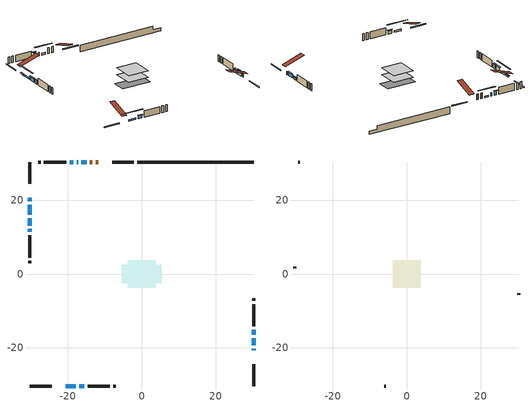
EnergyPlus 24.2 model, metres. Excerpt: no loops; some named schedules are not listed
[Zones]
conditioned space
 floor adiabatic (AdiabaticFloorConstruction): -3.78,-3.78 -3.78,3.78 3.78,3.78 3.78,-3.78 z0.49
 floor foundation (Slab1 construction): -5.43,-2.44 -5.43,2.44 5.43,2.44 5.43,-2.44 z-1.95
 wall outside (RimJoist1 construction): -2.1,30.32 -8.01,30.32 / -30.32,-30.32 -24.42,-30.32 / -30.32,30.32 -30.32,24.42 / 30.32,-30.32 30.32,-24.42 z0.49:0.79
 wall outside (AdiabaticWallConstruction 1): -11.81,30.32 -12.45,30.32 / -13.37,30.32 -14.01,30.32 z0.49:2.52
 wall outside (AdiabaticWallConstruction): 30.32,-20.62 30.32,-20.2 / -17.24,30.32 -17.66,30.32 z0.49:1.71; -30.32,20.62 -30.32,19.65 z0.49:0.95; -14.94,30.32 -16.32,30.32 / -20.62,-30.32 -17.87,-30.32 / -30.32,18.72 -30.32,15.98 z0.49:1.1; 30.32,-19.27 30.32,-17.34 / -30.32,15.05 -30.32,13.12 z0.49:1.86; 30.32,-16.41 30.32,-15.09 z0.49:1.46; -18.59,30.32 -19.51,30.32 z0.49:1.96; -16.95,-30.32 -15.57,-30.32 z0.49:1.56; -30.32,12.19 -30.32,11.43 z0.49:1.91
 wall outside (Wall1 construction): -20.43,30.32 -26.47,30.32 / -14.64,-30.32 -8.61,-30.32 / -30.32,10.5 -30.32,4.46 / 30.32,-14.16 30.32,-8.12 z0.49:2.93
 wall outside (Wall2 construction): -27.4,30.32 -28.01,30.32 / -7.68,-30.32 -7.07,-30.32 / -30.32,3.53 -30.32,2.92 / 30.32,-7.2 30.32,-6.58 z0.49:2.93
 wall foundation (FoundationWall1 construction): -1.17,30.32,-1.95 -1.17,30.32,0.49 27.17,30.32,0.49 27.17,30.32,-0.84 30.32,30.32,-0.84 30.32,30.32,-1.95
 window (WindowConstruction 7): 30.32,-20.62 30.32,-20.2 z0.49:1.71
 window (WindowConstruction 6): -30.32,20.62 -30.32,19.65 z0.49:0.95
 window (WindowConstruction 9): -14.94,30.32 -16.31,30.32 z0.49:1.1
 window (WindowConstruction 10): -20.62,-30.32 -17.87,-30.32 z0.49:1.1
 window (WindowConstruction 11): -30.32,18.72 -30.32,15.98 z0.49:1.1
 window (WindowConstruction 8): -17.24,30.32 -17.66,30.32 z0.49:1.71
 window (WindowConstruction): 30.32,-19.27 30.32,-17.34 z0.49:1.86
 window (WindowConstruction 1): 30.32,-16.41 30.32,-15.09 z0.49:1.46
 window (WindowConstruction 2): -18.59,30.32 -19.51,30.32 z0.49:1.96
 window (WindowConstruction 3): -16.95,-30.32 -15.57,-30.32 z0.49:1.56
 window (WindowConstruction 4): -30.32,15.05 -30.32,13.12 z0.49:1.86
 window (WindowConstruction 5): -30.32,12.19 -30.32,11.43 z0.49:1.91
 door (Door): -11.81,30.32 -12.45,30.32 z0.49:2.52
 door (Door 1): -13.38,30.32 -14.01,30.32 z0.49:2.52
 ceiling adiabatic (AdiabaticFloorConstruction): 3.78,-3.78 3.78,3.78 -3.78,3.78 -3.78,-3.78 z0.49
attic - vented
 floor to conditioned space (Floor1 construction Reversed): -3.78,-3.78 -3.78,3.78 3.78,3.78 3.78,-3.78 z2.93
 wall outside (Wall3 construction): -28.94,30.32 -29.39,30.32 / -6.14,-30.32 -5.69,-30.32 / -30.32,1.99 -30.32,1.54 / 30.32,-5.66 30.32,-5.2 z0.49:2.93
 roof outside (Roof1 construction): -10.88,30.32,2.93 -10.88,22.96,5.38 -8.94,22.96,5.38 -8.94,30.32,2.93; -21.55,-30.32,2.93 -21.55,-22.96,5.38 -23.49,-22.96,5.38 -23.49,-30.32,2.93; -30.32,21.55,2.93 -22.96,21.55,5.38 -22.96,23.49,5.38 -30.32,23.49,2.93; 30.32,-21.55,2.93 22.96,-21.55,5.38 22.96,-23.49,5.38 30.32,-23.49,2.93
shading: -30.32,19.45 -30.32,20.82 -30.73,20.82 -30.73,19.45 z1.15; -18.95,30.32 -12.3,30.32 -12.3,30.73 -18.95,30.73 z3.74; -15.23,-30.32 -23.26,-30.32 -23.26,-30.73 -15.23,-30.73 z3.74; -30.32,13.34 -30.32,21.36 -30.73,21.36 -30.73,13.34 z3.74; 30.32,-17.14 30.32,-19.47 30.73,-19.47 30.73,-17.14 z2.06; 30.32,-14.89 30.32,-16.61 30.73,-16.61 30.73,-14.89 z1.66; -19.71,30.32 -18.39,30.32 -18.39,30.73 -19.71,30.73 z2.16; -15.37,-30.32 -17.15,-30.32 -17.15,-30.73 -15.37,-30.73 z1.76; -30.32,12.92 -30.32,15.25 -30.73,15.25 -30.73,12.92 z2.06; -30.32,11.23 -30.32,12.39 -30.73,12.39 -30.73,11.23 z2.11
[Building]
Building 1: Terrain=Suburbs
[Site:Location]
Edmonton Intl AP_AB: Latitude {deg}=53.31; Longitude {deg}=-113.58; Time Zone {hr}=-7; Elevation {m}=723; Keep Site Location Information=Yes
[Site:GroundTemperature:Shallow]
-1.56185, -3.61833, -3.78302, -2.80711, 1.11059, 5.01004, 8.39065, 10.5322, 10.7141, 8.97234, 5.67794, 1.89811
[Site:WaterMainsTemperature]
Calculation Method=Schedule; Temperature Schedule=mains temperature schedule
[Material] Roughness=Rough; Thermal Absorptance=0.9
Name | Thickness {m} | Conductivity {W/m-K} | Density {kg/m3} | Specific Heat {J/kg-K} | Solar Absorptance | Visible Absorptance
asphalt or fiberglass shingles | 0.00635 | 0.162714 | 1121.4 | 1465.45 | 0.4 | 0.4
ceiling stud and cavity | 0.1397 | 0.0759935 | 65.682 | 1177.47 | 0.7 | 0.7
concrete 4.0 in. | 0.1016 | 1.803125 | 2242.8 | 837.4 | 0.7 | 0.7
concrete 8.0 in. | 0.2032 | 1.803125 | 2242.8 | 837.4 | 0.7 | 0.7
door material | 0.04445 | 0.327969 | 512.64 | 1214.23 | 0.7 | 0.7
door material 1 | 0.04445 | 0.188738 | 512.64 | 1214.23 | 0.7 | 0.7
floor covering | 0.0127 | 0.0433444 | 54.468 | 1339.84 | 0.6 | 0.6
floor rigid ins; wall rigid ins | 0.512978 | 0.029427 | 32.04 | 1214.23 | 0.7 | 0.7
floor stud and cavity | 0.1397 | 1.75129 | 37.0049 | 1207.88 | 0.7 | 0.7
furniture material conditioned space 1 | 0.1524 | 0.115458 | 640.8 | 1214.23 | 0.6 | 0.6
gypsum board | 0.0127 | 0.160291 | 801 | 837.4 | 0.6 | 0.6
osb sheathing 0.5 in. | 0.0127 | 0.115458 | 512.64 | 1214.23 | 0.7 | 0.7
osb sheathing 0.75 in. | 0.01905 | 0.115458 | 512.64 | 1214.23 | 0.7 | 0.7
rim joist stud and cavity | 0.0508 | 0.194335 | 50.32683 | 1063.81 | 0.6 | 0.6
wall stud and cavity | 0.1397 | 0.0942262 | 139.0536 | 1170.24 | 0.7 | 0.7
wall stud and cavity 1 | 0.1397 | 0.135854 | 139.0536 | 1170.24 | 0.7 | 0.7
wall stud and cavity 2 | 0.0889 | 6.1454 | 50.32683 | 1063.81 | 0.6 | 0.6
wall stud and cavity 3 | 0.0889 | 0.380278 | 52.3479 | 1209.89 | 0.7 | 0.7
wall stud and cavity 4 | 0.0889 | 0.391764 | 83.0341 | 1211.67 | 0.7 | 0.7
wood siding | 0.0254 | 0.102417 | 544.68 | 1172.36 | 0.4 | 0.4
wood siding 1 | 0.00254 | 0.102417 | 544.68 | 1172.36 | 0.4 | 0.4
wood siding 2; wood siding 3; wood siding 4 | 0.0254 | 0.102417 | 544.68 | 1172.36 | 0.7 | 0.7
[WindowMaterial:SimpleGlazingSystem]
Name | U-Factor {W/m2-K} | Solar Heat Gain Coefficient
WindowMaterial | 3.29835 | 0.69
WindowMaterial 1 | 4.13188 | 0.55
WindowMaterial 2 | 3.01842 | 0.49
WindowMaterial 3 | 4.0223 | 0.55
WindowMaterial 4 | 2.99401 | 0.54
WindowMaterial 5 | 2.70443 | 0.39
WindowMaterial 6 | 3.30687 | 0.6
WindowMaterial 7 | 4.72353 | 0.52
[Construction]
AdiabaticFloorConstruction: floor stud and cavity, floor rigid ins, osb sheathing 0.75 in., floor covering
AdiabaticWallConstruction: wood siding 3, wall rigid ins, wall stud and cavity 3, gypsum board
AdiabaticWallConstruction 1: wood siding 4, wall rigid ins, wall stud and cavity 3, gypsum board
Door: door material
Door 1: door material 1
Floor1 construction Reversed: gypsum board, ceiling stud and cavity
FoundationWall1 construction: concrete 8.0 in.
furniture construction conditioned space 1: furniture material conditioned space 1
PartitionWallConstruction: gypsum board, wall stud and cavity 4, gypsum board
RimJoist1 construction: wood siding 2, rim joist stud and cavity
Roof1 construction: asphalt or fiberglass shingles
Slab1 construction: concrete 4.0 in.
Wall1 construction: wood siding, osb sheathing 0.5 in., wall stud and cavity, gypsum board
Wall2 construction: wood siding, osb sheathing 0.5 in., wall stud and cavity 1, gypsum board
Wall3 construction: wood siding 1, wall stud and cavity 2
WindowConstruction; WindowConstruction 4: WindowMaterial
WindowConstruction 1: WindowMaterial 1
WindowConstruction 10; WindowConstruction 11; WindowConstruction 9: WindowMaterial 7
WindowConstruction 2: WindowMaterial 2
WindowConstruction 3: WindowMaterial 3
WindowConstruction 5: WindowMaterial 4
WindowConstruction 6: WindowMaterial 5
WindowConstruction 7; WindowConstruction 8: WindowMaterial 6
[Zone] Multiplier=1; Part of Total Floor Area=Yes
Name | Volume {m3}
attic - vented | 22.7646
conditioned space | 281
[Space]
Name | Zone | Volume {m3}
attic - vented 1 | attic - vented | 22.7646
conditioned space 1 | conditioned space | 281
[ZoneInfiltration:EffectiveLeakageArea]
infil attic - vented 1: Zone or Space=attic - vented 1; Schedule=Always On Discrete; Effective Air Leakage Area {cm2}=1987.48; Stack Coefficient=0.000340223; Wind Coefficient=1.24624e-05
[ZoneMixing]
whole house fan mix: Zone or Space=attic - vented; Schedule=Always On Continuous; Design Flow Rate Calculation Method=Flow/Zone; Design Flow Rate {m3/s}=0; Source Zone or Space=conditioned space
[SurfaceProperty:ExposedFoundationPerimeter]
Slab1: Exposed Perimeter Calculation Method=TotalExposedPerimeter; Total Exposed Perimeter {m}=31.497
[InternalMass] Zone or ZoneList=conditioned space; Space or SpaceList=conditioned space 1
Name | Construction | Surface Area {m2}
furniture mass conditioned space 1 | furniture construction conditioned space 1 | 44.0799
partition wall mass | PartitionWallConstruction | 110.2
[Lights]
interior lighting: Zone or ZoneList or Space or SpaceList=conditioned space 1; Schedule=interior lighting schedule; Design Level Calculation Method=LightingLevel; Lighting Level {W}=343.2; Return Air Fraction=0; Fraction Radiant=0.6; Fraction Visible=0.2; Fraction Replaceable=1
[People]
occupants: Zone or ZoneList or Space or SpaceList=conditioned space 1; Number of People Schedule=occupants schedule; Number of People Calculation Method=People; Number of People=3; Fraction Radiant=0.314171; Sensible Heat Fraction=0.56303; Activity Level Schedule=occupants activity schedule; Carbon Dioxide Generation Rate {m3/s-W}=0; Enable ASHRAE 55 Comfort Warnings=No; Mean Radiant Temperature Calculation Type=EnclosureAveraged
[ElectricEquipment] Zone or ZoneList or Space or SpaceList=conditioned space 1; Design Level Calculation Method=EquipmentLevel
Name | Schedule | Design Level {W} | Fraction Latent | Fraction Radiant | Fraction Lost
clothes dryer | clothes dryer schedule | 140.772 | 0.015 | 0.081 | 0.85
clothes washer | clothes washer schedule | 32.1985 | 0.03 | 0.162 | 0.7
cooking range | cooking range schedule | 215.147 | 0.08 | 0.432 | 0.2
dishwasher | dishwasher schedule | 66.8632 | 0.3 | 0.18 | 0.4
fridge | fridge schedule | 72.9452 | 0 | 0.6 | 0
mech vent bath fan 0 | mech vent bath fan 0 schedule | 50.2 | 0 | 0 | 1
mech vent bath fan 1 | mech vent bath fan 1 schedule | 50.2 | 0 | 0 | 1
mech vent house fan | mech vent house fan schedule | 0 | 0 | 0 | 1
mech vent house fan cfis | mech vent house fan cfis schedule | 0 | 0 | 0 | 0
mech vent range fan 0 | mech vent range fan 0 schedule | 57 | 0 | 0 | 1
misc plug loads | misc plug loads schedule | 494.7 | 0.045 | 0.513 | 0.1
whole house fan | Always On Discrete | 0 | 0 | 0 | 1
[OtherEquipment] Zone or ZoneList or Space or SpaceList=conditioned space 1; Design Level Calculation Method=EquipmentLevel
Name | Fuel Type | Schedule | Design Level {W} | Fraction Latent | Fraction Radiant | Fraction Lost
clothes dryer 1 | Electricity | clothes dryer schedule | 0 | 0.015 | 0.081 | 0.85
cooking range 1 | Electricity | cooking range schedule | 0 | 0.08 | 0.432 | 0.2
general water use latent | None | general water use schedule | 62.594 | 1 | 0 | 0
general water use sensible | None | general water use schedule | -61.6891 | 0 | 0.6 | 0
mech vent house fan latent load | None | Always On Discrete | 0 | 1 | 0 | 0
mech vent house fan sensible load | None | Always On Discrete | 0 | 0 | 0 | 0
water heater energy adjustment1 | NaturalGas | Always On Discrete | 0.01 | 0 | 0 | 1
[ZoneInfiltration:DesignFlowRate] Zone or ZoneList or Space or SpaceList=conditioned space 1; Schedule=Always On Discrete; Design Flow Rate Calculation Method=Flow/Zone; Design Flow Rate {m3/s}=0
infil flow; natural vent flow; whole house fan flow
[AvailabilityManager:Scheduled]
central ac and furnace airloop Availability Manager: Schedule=Always On Discrete
[Foundation:Kiva]
Foundation Kiva 1: Initial Indoor Air Temperature {C}=18; Wall Height Above Grade {m}=0.489996; Wall Depth Below Slab {m}=0.2032
[Foundation:Kiva:Settings]
Soil Conductivity {W/m-K}=0.849921; Soil Density {kg/m3}=1842.3; Soil Specific Heat {J/kg-K}=418.7; Ground Solar Absorptivity=0.9; Ground Thermal Absorptivity=0.9; Ground Surface Roughness {m}=0.03; Far-Field Width {m}=40; Deep-Ground Boundary Condition=ZeroFlux; Deep-Ground Depth {m}=40; Minimum Cell Dimension {m}=0.2; Maximum Cell Growth Coefficient=3; Simulation Timestep=Timestep
[Exterior:Lights]
exterior lighting: Schedule=exterior lighting schedule; Design Level {W}=75.6
[EnergyManagementSystem:GlobalVariable]
central_ac_and_furnace_airloop_Fan_RTF
infil_program_Qfan
infil_program_Qinf
natural_vent_program_Qnv
natural_vent_program_Qwhf
[EnergyManagementSystem:Sensor]
Name | Output:Variable or Output:Meter Index Key | Output:Variable or Output:Meter
airflow_gain | infil flow | Infiltration Sensible Heat Gain Energy
airflow_gain_1 | natural vent flow | Infiltration Sensible Heat Gain Energy
airflow_gain_2 | whole house fan flow | Infiltration Sensible Heat Gain Energy
airflow_loss | infil flow | Infiltration Sensible Heat Loss Energy
airflow_loss_1 | natural vent flow | Infiltration Sensible Heat Loss Energy
airflow_loss_2 | whole house fan flow | Infiltration Sensible Heat Loss Energy
clg_load_cond |  | Cooling:EnergyTransfer:Zone:CONDITIONED SPACE
clg_sp_s; clg_sp_s_1 | cooling setpoint | Schedule Value
clothes_dryer_exhaust_0_sch_s | clothes dryer exhaust 0 schedule | Schedule Value
cool_season | cooling season schedule | Schedule Value
htg_load_cond |  | Heating:EnergyTransfer:Zone:CONDITIONED SPACE
htg_sp_s; htg_sp_s_1 | heating setpoint | Schedule Value
ig_ee_conv | clothes dryer | Electric Equipment Convective Heating Energy
ig_ee_conv_2 | cooking range | Electric Equipment Convective Heating Energy
ig_ee_conv_4 | fridge | Electric Equipment Convective Heating Energy
ig_ee_conv_5 | misc plug loads | Electric Equipment Convective Heating Energy
ig_ee_conv_6 | whole house fan | Electric Equipment Convective Heating Energy
ig_ee_rad | clothes dryer | Electric Equipment Radiant Heating Energy
ig_ee_rad_2 | cooking range | Electric Equipment Radiant Heating Energy
ig_ee_rad_4 | fridge | Electric Equipment Radiant Heating Energy
ig_ee_rad_5 | misc plug loads | Electric Equipment Radiant Heating Energy
ig_ee_rad_6 | whole house fan | Electric Equipment Radiant Heating Energy
ig_lgt_conv | interior lighting | Lights Convective Heating Energy
ig_lgt_rad | interior lighting | Lights Radiant Heating Energy
ig_lgt_vis | interior lighting | Lights Visible Radiation Heating Energy
ig_oe_conv | clothes dryer 1 | Other Equipment Convective Heating Energy
ig_oe_conv_1 | cooking range 1 | Other Equipment Convective Heating Energy
ig_oe_conv_2 | general water use latent | Other Equipment Convective Heating Energy
ig_oe_conv_3 | general water use sensible | Other Equipment Convective Heating Energy
ig_oe_conv_4 | water heater energy adjustment1 | Other Equipment Convective Heating Energy
ig_oe_rad | clothes dryer 1 | Other Equipment Radiant Heating Energy
ig_oe_rad_1 | cooking range 1 | Other Equipment Radiant Heating Energy
ig_oe_rad_2 | general water use latent | Other Equipment Radiant Heating Energy
ig_oe_rad_3 | general water use sensible | Other Equipment Radiant Heating Energy
ig_oe_rad_4 | water heater energy adjustment1 | Other Equipment Radiant Heating Energy
ig_ppl_conv | occupants | People Convective Heating Energy
ig_ppl_rad | occupants | People Radiant Heating Energy
im_conv | furniture mass conditioned space 1 | Surface Inside Face Convection Heat Gain Energy
im_conv_1 | partition wall mass | Surface Inside Face Convection Heat Gain Energy
im_ig | furniture mass conditioned space 1 | Surface Inside Face Internal Gains Radiation Heat Gain Energy
im_ig_1 | partition wall mass | Surface Inside Face Internal Gains Radiation Heat Gain Energy
im_lgt | furniture mass conditioned space 1 | Surface Inside Face Lights Radiation Heat Gain Energy
im_lgt_1 | partition wall mass | Surface Inside Face Lights Radiation Heat Gain Energy
im_sol | furniture mass conditioned space 1 | Surface Inside Face Solar Radiation Heat Gain Energy
im_sol_1 | partition wall mass | Surface Inside Face Solar Radiation Heat Gain Energy
im_surf | furniture mass conditioned space 1 | Surface Inside Face Net Surface Thermal Radiation Heat Gain Energy
im_surf_1 | partition wall mass | Surface Inside Face Net Surface Thermal Radiation Heat Gain Energy
mech_vent_bath_fan_0_sch_s | mech vent bath fan 0 schedule | Schedule Value
mech_vent_bath_fan_1_sch_s | mech vent bath fan 1 schedule | Schedule Value
mech_vent_range_fan_0_sch_s | mech vent range fan 0 schedule | Schedule Value
mv_conv | mech vent bath fan 0 | Electric Equipment Convective Heating Energy
mv_conv_1 | mech vent bath fan 1 | Electric Equipment Convective Heating Energy
mv_conv_2 | mech vent house fan | Electric Equipment Convective Heating Energy
mv_conv_3 | mech vent house fan cfis | Electric Equipment Convective Heating Energy
mv_conv_4 | mech vent range fan 0 | Electric Equipment Convective Heating Energy
mv_conv_5 | mech vent house fan latent load | Other Equipment Convective Heating Energy
mv_conv_6 | mech vent house fan sensible load | Other Equipment Convective Heating Energy
mv_rad | mech vent bath fan 0 | Electric Equipment Radiant Heating Energy
mv_rad_1 | mech vent bath fan 1 | Electric Equipment Radiant Heating Energy
mv_rad_2 | mech vent house fan | Electric Equipment Radiant Heating Energy
mv_rad_3 | mech vent house fan cfis | Electric Equipment Radiant Heating Energy
mv_rad_4 | mech vent range fan 0 | Electric Equipment Radiant Heating Energy
mv_rad_5 | mech vent house fan latent load | Other Equipment Radiant Heating Energy
mv_rad_6 | mech vent house fan sensible load | Other Equipment Radiant Heating Energy
natural_vent_s | natural vent schedule | Schedule Value
out_pb_s |  | Site Outdoor Air Barometric Pressure
out_wt_s |  | Site Outdoor Air Humidity Ratio
site_vw_s |  | Site Wind Speed
ss_back_out | Window1 | Surface Window Shortwave from Zone Back Out Window Heat Transfer Rate
ss_back_out_1 | Window10 | Surface Window Shortwave from Zone Back Out Window Heat Transfer Rate
ss_back_out_10 | Window8 | Surface Window Shortwave from Zone Back Out Window Heat Transfer Rate
ss_back_out_11 | Window9 | Surface Window Shortwave from Zone Back Out Window Heat Transfer Rate
ss_back_out_2 | Window11 | Surface Window Shortwave from Zone Back Out Window Heat Transfer Rate
ss_back_out_3 | Window12 | Surface Window Shortwave from Zone Back Out Window Heat Transfer Rate
ss_back_out_4 | Window14 | Surface Window Shortwave from Zone Back Out Window Heat Transfer Rate
ss_back_out_5 | Window2 | Surface Window Shortwave from Zone Back Out Window Heat Transfer Rate
ss_back_out_6 | Window3 | Surface Window Shortwave from Zone Back Out Window Heat Transfer Rate
ss_back_out_7 | Window4 | Surface Window Shortwave from Zone Back Out Window Heat Transfer Rate
ss_back_out_8 | Window5 | Surface Window Shortwave from Zone Back Out Window Heat Transfer Rate
ss_back_out_9 | Window7 | Surface Window Shortwave from Zone Back Out Window Heat Transfer Rate
ss_conv | Door1 | Surface Inside Face Convection Heat Gain Energy
ss_conv_1 | Door2 | Surface Inside Face Convection Heat Gain Energy
ss_conv_10 | Window5 | Surface Inside Face Convection Heat Gain Energy
ss_conv_11 | Window7 | Surface Inside Face Convection Heat Gain Energy
ss_conv_12 | Window8 | Surface Inside Face Convection Heat Gain Energy
ss_conv_13 | Window9 | Surface Inside Face Convection Heat Gain Energy
ss_conv_2 | Window1 | Surface Inside Face Convection Heat Gain Energy
ss_conv_3 | Window10 | Surface Inside Face Convection Heat Gain Energy
ss_conv_4 | Window11 | Surface Inside Face Convection Heat Gain Energy
ss_conv_5 | Window12 | Surface Inside Face Convection Heat Gain Energy
ss_conv_6 | Window14 | Surface Inside Face Convection Heat Gain Energy
ss_conv_7 | Window2 | Surface Inside Face Convection Heat Gain Energy
ss_conv_8 | Window3 | Surface Inside Face Convection Heat Gain Energy
ss_conv_9 | Window4 | Surface Inside Face Convection Heat Gain Energy
ss_ig | Door1 | Surface Inside Face Internal Gains Radiation Heat Gain Energy
ss_ig_1 | Door2 | Surface Inside Face Internal Gains Radiation Heat Gain Energy
ss_ig_10 | Window5 | Surface Inside Face Internal Gains Radiation Heat Gain Energy
ss_ig_11 | Window7 | Surface Inside Face Internal Gains Radiation Heat Gain Energy
ss_ig_12 | Window8 | Surface Inside Face Internal Gains Radiation Heat Gain Energy
ss_ig_13 | Window9 | Surface Inside Face Internal Gains Radiation Heat Gain Energy
ss_ig_2 | Window1 | Surface Inside Face Internal Gains Radiation Heat Gain Energy
ss_ig_3 | Window10 | Surface Inside Face Internal Gains Radiation Heat Gain Energy
ss_ig_4 | Window11 | Surface Inside Face Internal Gains Radiation Heat Gain Energy
ss_ig_5 | Window12 | Surface Inside Face Internal Gains Radiation Heat Gain Energy
ss_ig_6 | Window14 | Surface Inside Face Internal Gains Radiation Heat Gain Energy
ss_ig_7 | Window2 | Surface Inside Face Internal Gains Radiation Heat Gain Energy
ss_ig_8 | Window3 | Surface Inside Face Internal Gains Radiation Heat Gain Energy
ss_ig_9 | Window4 | Surface Inside Face Internal Gains Radiation Heat Gain Energy
ss_lgt | Door1 | Surface Inside Face Lights Radiation Heat Gain Energy
ss_lgt_1 | Door2 | Surface Inside Face Lights Radiation Heat Gain Energy
ss_sol | Door1 | Surface Inside Face Solar Radiation Heat Gain Energy
ss_sol_1 | Door2 | Surface Inside Face Solar Radiation Heat Gain Energy
ss_surf | Door1 | Surface Inside Face Net Surface Thermal Radiation Heat Gain Energy
ss_surf_1 | Door2 | Surface Inside Face Net Surface Thermal Radiation Heat Gain Energy
ss_surf_10 | Window5 | Surface Inside Face Net Surface Thermal Radiation Heat Gain Energy
ss_surf_11 | Window7 | Surface Inside Face Net Surface Thermal Radiation Heat Gain Energy
ss_surf_12 | Window8 | Surface Inside Face Net Surface Thermal Radiation Heat Gain Energy
ss_surf_13 | Window9 | Surface Inside Face Net Surface Thermal Radiation Heat Gain Energy
ss_surf_2 | Window1 | Surface Inside Face Net Surface Thermal Radiation Heat Gain Energy
ss_surf_3 | Window10 | Surface Inside Face Net Surface Thermal Radiation Heat Gain Energy
ss_surf_4 | Window11 | Surface Inside Face Net Surface Thermal Radiation Heat Gain Energy
ss_surf_5 | Window12 | Surface Inside Face Net Surface Thermal Radiation Heat Gain Energy
ss_surf_6 | Window14 | Surface Inside Face Net Surface Thermal Radiation Heat Gain Energy
ss_surf_7 | Window2 | Surface Inside Face Net Surface Thermal Radiation Heat Gain Energy
ss_surf_8 | Window3 | Surface Inside Face Net Surface Thermal Radiation Heat Gain Energy
ss_surf_9 | Window4 | Surface Inside Face Net Surface Thermal Radiation Heat Gain Energy
ss_trans_in | Window1 | Surface Window Transmitted Solar Radiation Rate
ss_trans_in_1 | Window10 | Surface Window Transmitted Solar Radiation Rate
ss_trans_in_10 | Window8 | Surface Window Transmitted Solar Radiation Rate
ss_trans_in_11 | Window9 | Surface Window Transmitted Solar Radiation Rate
ss_trans_in_2 | Window11 | Surface Window Transmitted Solar Radiation Rate
ss_trans_in_3 | Window12 | Surface Window Transmitted Solar Radiation Rate
ss_trans_in_4 | Window14 | Surface Window Transmitted Solar Radiation Rate
ss_trans_in_5 | Window2 | Surface Window Transmitted Solar Radiation Rate
ss_trans_in_6 | Window3 | Surface Window Transmitted Solar Radiation Rate
ss_trans_in_7 | Window4 | Surface Window Transmitted Solar Radiation Rate
ss_trans_in_8 | Window5 | Surface Window Transmitted Solar Radiation Rate
ss_trans_in_9 | Window7 | Surface Window Transmitted Solar Radiation Rate
ss_trans_out | Window1 | Surface Inside Face Initial Transmitted Diffuse Transmitted Out Window Solar Radiation Rate
ss_trans_out_1 | Window10 | Surface Inside Face Initial Transmitted Diffuse Transmitted Out Window Solar Radiation Rate
ss_trans_out_10 | Window8 | Surface Inside Face Initial Transmitted Diffuse Transmitted Out Window Solar Radiation Rate
ss_trans_out_11 | Window9 | Surface Inside Face Initial Transmitted Diffuse Transmitted Out Window Solar Radiation Rate
ss_trans_out_2 | Window11 | Surface Inside Face Initial Transmitted Diffuse Transmitted Out Window Solar Radiation Rate
ss_trans_out_3 | Window12 | Surface Inside Face Initial Transmitted Diffuse Transmitted Out Window Solar Radiation Rate
ss_trans_out_4 | Window14 | Surface Inside Face Initial Transmitted Diffuse Transmitted Out Window Solar Radiation Rate
ss_trans_out_5 | Window2 | Surface Inside Face Initial Transmitted Diffuse Transmitted Out Window Solar Radiation Rate
ss_trans_out_6 | Window3 | Surface Inside Face Initial Transmitted Diffuse Transmitted Out Window Solar Radiation Rate
ss_trans_out_7 | Window4 | Surface Inside Face Initial Transmitted Diffuse Transmitted Out Window Solar Radiation Rate
ss_trans_out_8 | Window5 | Surface Inside Face Initial Transmitted Diffuse Transmitted Out Window Solar Radiation Rate
ss_trans_out_9 | Window7 | Surface Inside Face Initial Transmitted Diffuse Transmitted Out Window Solar Radiation Rate
s_conv | Floor1 | Surface Inside Face Convection Heat Gain Energy
s_conv_1 | FoundationWall1 | Surface Inside Face Convection Heat Gain Energy
s_conv_10 | Wall1:180 | Surface Inside Face Convection Heat Gain Energy
s_conv_11 | Wall1:270 | Surface Inside Face Convection Heat Gain Energy
s_conv_12 | Wall1:90 | Surface Inside Face Convection Heat Gain Energy
s_conv_13 | Wall2:0 | Surface Inside Face Convection Heat Gain Energy
s_conv_14 | Wall2:180 | Surface Inside Face Convection Heat Gain Energy
s_conv_15 | Wall2:270 | Surface Inside Face Convection Heat Gain Energy
s_conv_16 | Wall2:90 | Surface Inside Face Convection Heat Gain Energy
s_conv_2 | inferred conditioned ceiling | Surface Inside Face Convection Heat Gain Energy
s_conv_3 | inferred conditioned floor | Surface Inside Face Convection Heat Gain Energy
s_conv_4 | RimJoist1:0 | Surface Inside Face Convection Heat Gain Energy
s_conv_5 | RimJoist1:180 | Surface Inside Face Convection Heat Gain Energy
s_conv_6 | RimJoist1:270 | Surface Inside Face Convection Heat Gain Energy
s_conv_7 | RimJoist1:90 | Surface Inside Face Convection Heat Gain Energy
s_conv_8 | Slab1 | Surface Inside Face Convection Heat Gain Energy
